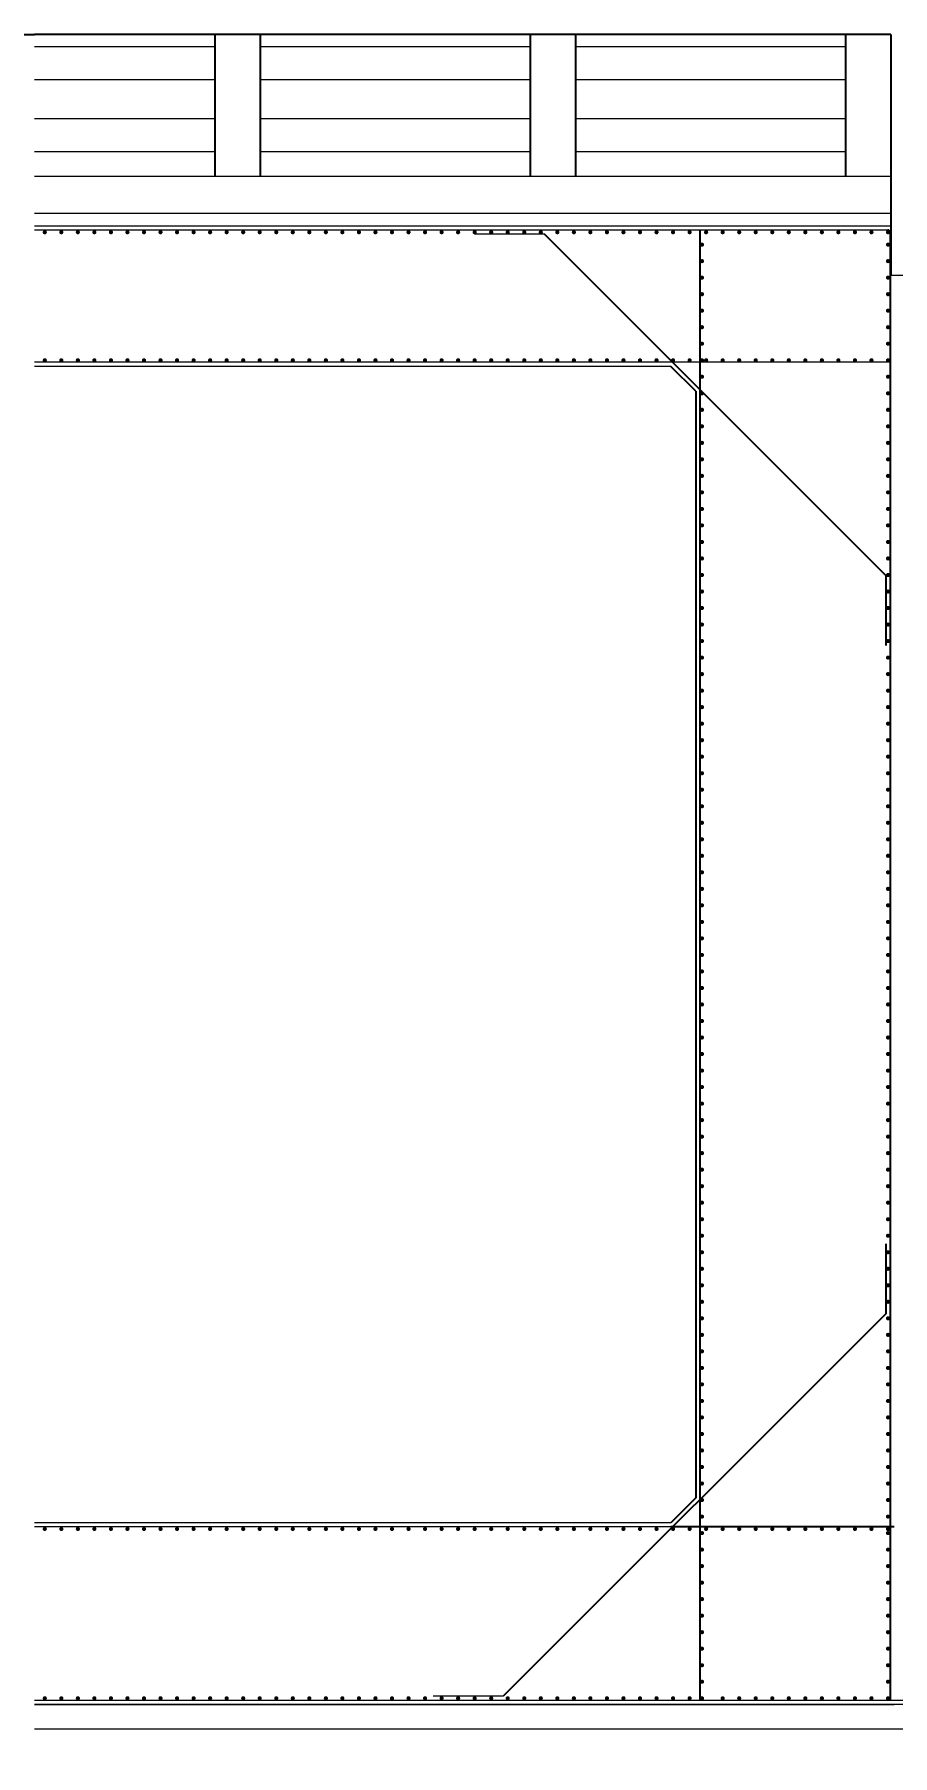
# Model space of a CAD drawing. Header units: millimetres. Extents: x -237855 to 12979, y -14991 to 144223.
# Drawn here: x -23346 to -18156, y 133803 to 144223 of the extents above; entities that cross this region are included whole.
import ezdxf

# ---------------------------------------------------------------- set-up
doc = ezdxf.new("R2010")
doc.units = ezdxf.units.MM
doc.header["$MEASUREMENT"] = 0
doc.layers.add('S TEXT', color=7, linetype='Continuous', lineweight=20)
doc.styles.get("Standard").update_dxf_attribs({"font": 'dutchb.ttf'})
doc.dimstyles.new('ISO-25', dxfattribs={"dimtxt": 1000, "dimasz": 1000, "dimexe": 1.25, "dimexo": 0.625, "dimtad": 0, "dimtxsty": 'Standard', "dimcen": 75, "dimadec": 0, "dimazin": 0, "dimtfac": 1, "dimtmove": 0, "dimatfit": 2, "dimfxl": 0, "dimarcsym": 0})

# ---------------------------------------------------------------- blocks, each defined once
blk = doc.blocks.new('*D19')
at = {"color": 0, "lineweight": -2}
for p, q in [((9154, 134627), (9154, 133162)), ((-29846, 133527), (-29846, 133162)), ((-28846, 133163), (-12128, 133163)), ((8154, 133163), (-8565, 133163))]:
    blk.add_line(p, q, dxfattribs=at)
at = {"color": 0}
for points in [[(-28846, 133330), (-28846, 132996), (-29846, 133163)], [(8154, 133330), (8154, 132996), (9154, 133163)]]:
    blk.add_solid(points, dxfattribs=at)
at = {"layer": 'Defpoints', "color": 0}
for p in [(9154, 134627), (-29846, 133527), (9154, 133163)]:
    blk.add_point(p, dxfattribs=at)
at = {"color": 0, "insert": (-10346, 133163), "char_height": 1000, "attachment_point": 5}
blk.add_mtext('39000', dxfattribs=at)

msp = doc.modelspace()

# ---------------------------------------------------------------- linework, layer by layer
for p, q in [((-28526.35978, 144222.84881), (-23346.35978, 144222.84881)), ((-18166.35978, 144222.8487), (-23346.35978, 144222.84881)), ((-22255.35978, 144222.84874), (-22255.35979, 143362.84875)), ((-21980.35978, 144222.84874), (-21980.35979, 143362.84874)), ((-20348.35978, 144222.84872), (-20348.35979, 143362.84873)), ((-20073.35978, 144222.84872), (-20073.35979, 143362.84872)), ((-18441.35978, 144222.8487), (-18441.35979, 143362.84871)), ((-18166.35978, 144222.8487), (-18166.35979, 142762.8487)), ((-18196.35981, 140948.20404), (-20261.00445, 143012.84874)), ((-19321.35979, 143037.84872), (-19321.35988, 134137.84872)), ((-18171.35979, 143025.3487), (-18171.35988, 134137.8487)), ((-19346.3598, 142062.84872), (-19496.3598, 142212.84873)), ((-19346.3598, 142062.84872), (-19346.35987, 135362.84872)), ((-18196.35981, 140948.20404), (-18196.35982, 140523.93997)), ((-18196.35985, 136901.75743), (-18196.35986, 136477.49336)), ((-18196.35986, 136477.49336), (-20511.00454, 134162.84875)), ((-19346.35987, 135362.84872), (-19496.35987, 135212.84873)), ((-18146.35987, 135187.8487), (-19496.35987, 135187.84873))]:
    msp.add_line(p, q)
at = {"const_width": 12.5}
for points in [[(-23277.60979, 143025.3488, -1), (-23290.10979, 143025.3488, -1)], [(-23177.60979, 143025.3488, -1), (-23190.10979, 143025.3488, -1)], [(-23077.60979, 143025.3488, -1), (-23090.10979, 143025.3488, -1)], [(-22977.60979, 143025.3488, -1), (-22990.10979, 143025.3488, -1)], [(-22877.60979, 143025.3488, -1), (-22890.10979, 143025.3488, -1)], [(-22777.60979, 143025.34879, -1), (-22790.10979, 143025.34879, -1)], [(-22677.60979, 143025.34879, -1), (-22690.10979, 143025.34879, -1)], [(-22577.60979, 143025.34879, -1), (-22590.10979, 143025.34879, -1)], [(-22477.60979, 143025.34879, -1), (-22490.10979, 143025.34879, -1)], [(-22377.60979, 143025.34879, -1), (-22390.10979, 143025.34879, -1)], [(-22277.60979, 143025.34878, -1), (-22290.10979, 143025.34878, -1)], [(-22177.60979, 143025.34878, -1), (-22190.10979, 143025.34878, -1)], [(-22077.60979, 143025.34878, -1), (-22090.10979, 143025.34878, -1)], [(-21977.60979, 143025.34878, -1), (-21990.10979, 143025.34878, -1)], [(-21877.60979, 143025.34878, -1), (-21890.10979, 143025.34878, -1)], [(-21777.60979, 143025.34877, -1), (-21790.10979, 143025.34877, -1)], [(-21677.60979, 143025.34877, -1), (-21690.10979, 143025.34877, -1)], [(-21577.60979, 143025.34877, -1), (-21590.10979, 143025.34877, -1)], [(-21477.60979, 143025.34877, -1), (-21490.10979, 143025.34877, -1)], [(-21377.60979, 143025.34877, -1), (-21390.10979, 143025.34877, -1)], [(-21277.60979, 143025.34876, -1), (-21290.10979, 143025.34876, -1)], [(-21177.60979, 143025.34876, -1), (-21190.10979, 143025.34876, -1)], [(-21077.60979, 143025.34876, -1), (-21090.10979, 143025.34876, -1)], [(-20977.60979, 143025.34876, -1), (-20990.10979, 143025.34876, -1)], [(-20877.60979, 143025.34876, -1), (-20890.10979, 143025.34876, -1)], [(-20777.60979, 143025.34875, -1), (-20790.10979, 143025.34875, -1)], [(-20677.60979, 143025.34875, -1), (-20690.10979, 143025.34875, -1)], [(-20577.60979, 143025.34875, -1), (-20590.10979, 143025.34875, -1)], [(-20477.60979, 143025.34875, -1), (-20490.10979, 143025.34875, -1)], [(-20377.60979, 143025.34875, -1), (-20390.10979, 143025.34875, -1)], [(-20277.60979, 143025.34874, -1), (-20290.10979, 143025.34874, -1)], [(-20177.60979, 143025.34874, -1), (-20190.10979, 143025.34874, -1)], [(-20077.60979, 143025.34874, -1), (-20090.10979, 143025.34874, -1)], [(-19977.60979, 143025.34874, -1), (-19990.10979, 143025.34874, -1)], [(-19877.60979, 143025.34874, -1), (-19890.10979, 143025.34874, -1)], [(-19777.60979, 143025.34873, -1), (-19790.10979, 143025.34873, -1)], [(-19677.60979, 143025.34873, -1), (-19690.10979, 143025.34873, -1)], [(-19577.60979, 143025.34873, -1), (-19590.10979, 143025.34873, -1)], [(-19477.60979, 143025.34873, -1), (-19490.10979, 143025.34873, -1)], [(-19377.60979, 143025.34873, -1), (-19390.10979, 143025.34873, -1)], [(-19302.6097, 142950.34872, -1), (-19315.1097, 142950.34872, -1)], [(-19277.60979, 143025.34872, -1), (-19290.10979, 143025.34872, -1)], [(-19177.60979, 143025.34872, -1), (-19190.10979, 143025.34872, -1)], [(-19077.60979, 143025.34872, -1), (-19090.10979, 143025.34872, -1)], [(-18977.60979, 143025.34872, -1), (-18990.10979, 143025.34872, -1)], [(-18877.60979, 143025.34872, -1), (-18890.10979, 143025.34872, -1)], [(-18777.60979, 143025.34871, -1), (-18790.10979, 143025.34871, -1)], [(-18677.60979, 143025.34871, -1), (-18690.10979, 143025.34871, -1)], [(-18577.60979, 143025.34871, -1), (-18590.10979, 143025.34871, -1)], [(-18477.60979, 143025.34871, -1), (-18490.10979, 143025.34871, -1)], [(-18377.60979, 143025.34871, -1), (-18390.10979, 143025.34871, -1)], [(-18277.60979, 143025.3487, -1), (-18290.10979, 143025.3487, -1)], [(-18177.60979, 143025.3487, -1), (-18190.10979, 143025.3487, -1)], [(-18177.6097, 142950.3487, -1), (-18190.1097, 142950.3487, -1)], [(-19302.6097, 142850.34872, -1), (-19315.1097, 142850.34872, -1)], [(-18177.6097, 142850.3487, -1), (-18190.1097, 142850.3487, -1)], [(-19302.60971, 142750.34872, -1), (-19315.10971, 142750.34872, -1)], [(-18177.60971, 142750.3487, -1), (-18190.10971, 142750.3487, -1)], [(-19302.60971, 142650.34872, -1), (-19315.10971, 142650.34872, -1)], [(-18177.60971, 142650.3487, -1), (-18190.10971, 142650.3487, -1)], [(-19302.60971, 142550.34872, -1), (-19315.10971, 142550.34872, -1)], [(-18177.60971, 142550.3487, -1), (-18190.10971, 142550.3487, -1)], [(-19302.60971, 142450.34872, -1), (-19315.10971, 142450.34872, -1)], [(-18177.60971, 142450.3487, -1), (-18190.10971, 142450.3487, -1)], [(-19302.60971, 142350.34872, -1), (-19315.10971, 142350.34872, -1)], [(-18177.60971, 142350.3487, -1), (-18190.10971, 142350.3487, -1)], [(-23277.60972, 142250.3488, -1), (-23290.10972, 142250.3488, -1)], [(-23177.60972, 142250.3488, -1), (-23190.10972, 142250.3488, -1)], [(-23077.60972, 142250.3488, -1), (-23090.10972, 142250.3488, -1)], [(-22977.60972, 142250.3488, -1), (-22990.10972, 142250.3488, -1)], [(-22877.60972, 142250.3488, -1), (-22890.10972, 142250.3488, -1)], [(-22777.60972, 142250.34879, -1), (-22790.10972, 142250.34879, -1)], [(-22677.60972, 142250.34879, -1), (-22690.10972, 142250.34879, -1)], [(-22577.60972, 142250.34879, -1), (-22590.10972, 142250.34879, -1)], [(-22477.60972, 142250.34879, -1), (-22490.10972, 142250.34879, -1)], [(-22377.60972, 142250.34879, -1), (-22390.10972, 142250.34879, -1)], [(-22277.60972, 142250.34878, -1), (-22290.10972, 142250.34878, -1)], [(-22177.60972, 142250.34878, -1), (-22190.10972, 142250.34878, -1)], [(-22077.60972, 142250.34878, -1), (-22090.10972, 142250.34878, -1)], [(-21977.60972, 142250.34878, -1), (-21990.10972, 142250.34878, -1)], [(-21877.60972, 142250.34878, -1), (-21890.10972, 142250.34878, -1)], [(-21777.60972, 142250.34877, -1), (-21790.10972, 142250.34877, -1)], [(-21677.60972, 142250.34877, -1), (-21690.10972, 142250.34877, -1)], [(-21577.60972, 142250.34877, -1), (-21590.10972, 142250.34877, -1)], [(-21477.60972, 142250.34877, -1), (-21490.10972, 142250.34877, -1)], [(-21377.60972, 142250.34877, -1), (-21390.10972, 142250.34877, -1)], [(-21277.60972, 142250.34876, -1), (-21290.10972, 142250.34876, -1)], [(-21177.60972, 142250.34876, -1), (-21190.10972, 142250.34876, -1)], [(-21077.60972, 142250.34876, -1), (-21090.10972, 142250.34876, -1)], [(-20977.60972, 142250.34876, -1), (-20990.10972, 142250.34876, -1)], [(-20877.60972, 142250.34876, -1), (-20890.10972, 142250.34876, -1)], [(-20777.60972, 142250.34875, -1), (-20790.10972, 142250.34875, -1)], [(-20677.60972, 142250.34875, -1), (-20690.10972, 142250.34875, -1)], [(-20577.60972, 142250.34875, -1), (-20590.10972, 142250.34875, -1)], [(-20477.60972, 142250.34875, -1), (-20490.10972, 142250.34875, -1)], [(-20377.60972, 142250.34875, -1), (-20390.10972, 142250.34875, -1)], [(-20277.60972, 142250.34874, -1), (-20290.10972, 142250.34874, -1)], [(-20177.60972, 142250.34874, -1), (-20190.10972, 142250.34874, -1)], [(-20077.60972, 142250.34874, -1), (-20090.10972, 142250.34874, -1)], [(-19977.60972, 142250.34874, -1), (-19990.10972, 142250.34874, -1)], [(-19877.60972, 142250.34874, -1), (-19890.10972, 142250.34874, -1)], [(-19777.60972, 142250.34873, -1), (-19790.10972, 142250.34873, -1)], [(-19677.60972, 142250.34873, -1), (-19690.10972, 142250.34873, -1)], [(-19577.60972, 142250.34873, -1), (-19590.10972, 142250.34873, -1)], [(-19477.60972, 142250.34873, -1), (-19490.10972, 142250.34873, -1)], [(-19377.60972, 142250.34873, -1), (-19390.10972, 142250.34873, -1)], [(-19302.60972, 142250.34872, -1), (-19315.10972, 142250.34872, -1)], [(-19277.60972, 142250.34872, -1), (-19290.10972, 142250.34872, -1)], [(-19177.60972, 142250.34872, -1), (-19190.10972, 142250.34872, -1)], [(-19077.60972, 142250.34872, -1), (-19090.10972, 142250.34872, -1)], [(-18977.60972, 142250.34872, -1), (-18990.10972, 142250.34872, -1)], [(-18877.60972, 142250.34872, -1), (-18890.10972, 142250.34872, -1)], [(-18777.60972, 142250.34871, -1), (-18790.10972, 142250.34871, -1)], [(-18677.60972, 142250.34871, -1), (-18690.10972, 142250.34871, -1)], [(-18577.60972, 142250.34871, -1), (-18590.10972, 142250.34871, -1)], [(-18477.60972, 142250.34871, -1), (-18490.10972, 142250.34871, -1)], [(-18377.60972, 142250.34871, -1), (-18390.10972, 142250.34871, -1)], [(-18277.60972, 142250.3487, -1), (-18290.10972, 142250.3487, -1)], [(-18177.6098, 142250.3487, -1), (-18190.1098, 142250.3487, -1)], [(-18177.60972, 142250.3487, -1), (-18190.10972, 142250.3487, -1)], [(-19302.60972, 142150.34872, -1), (-19315.10972, 142150.34872, -1)], [(-18177.60972, 142150.3487, -1), (-18190.10972, 142150.3487, -1)], [(-19302.60972, 142050.34872, -1), (-19315.10972, 142050.34872, -1)], [(-18177.60972, 142050.3487, -1), (-18190.10972, 142050.3487, -1)], [(-19302.60972, 141950.34872, -1), (-19315.10972, 141950.34872, -1)], [(-18177.60972, 141950.3487, -1), (-18190.10972, 141950.3487, -1)], [(-19302.60972, 141850.34872, -1), (-19315.10972, 141850.34872, -1)], [(-18177.60972, 141850.3487, -1), (-18190.10972, 141850.3487, -1)], [(-19302.60973, 141750.34872, -1), (-19315.10973, 141750.34872, -1)], [(-18177.60973, 141750.3487, -1), (-18190.10973, 141750.3487, -1)], [(-19302.60973, 141650.34872, -1), (-19315.10973, 141650.34872, -1)], [(-18177.60973, 141650.3487, -1), (-18190.10973, 141650.3487, -1)], [(-19302.60973, 141550.34872, -1), (-19315.10973, 141550.34872, -1)], [(-18177.60973, 141550.3487, -1), (-18190.10973, 141550.3487, -1)], [(-19302.60973, 141450.34872, -1), (-19315.10973, 141450.34872, -1)], [(-18177.60973, 141450.3487, -1), (-18190.10973, 141450.3487, -1)], [(-19302.60973, 141350.34872, -1), (-19315.10973, 141350.34872, -1)], [(-18177.60973, 141350.3487, -1), (-18190.10973, 141350.3487, -1)], [(-19302.60974, 141250.34872, -1), (-19315.10974, 141250.34872, -1)], [(-18177.60974, 141250.3487, -1), (-18190.10974, 141250.3487, -1)], [(-19302.60974, 141150.34872, -1), (-19315.10974, 141150.34872, -1)], [(-18177.60974, 141150.3487, -1), (-18190.10974, 141150.3487, -1)], [(-19302.60974, 141050.34872, -1), (-19315.10974, 141050.34872, -1)], [(-18177.60974, 141050.3487, -1), (-18190.10974, 141050.3487, -1)], [(-19302.60974, 140950.34872, -1), (-19315.10974, 140950.34872, -1)], [(-18177.60974, 140950.3487, -1), (-18190.10974, 140950.3487, -1)], [(-19302.60974, 140850.34872, -1), (-19315.10974, 140850.34872, -1)], [(-18177.60974, 140850.3487, -1), (-18190.10974, 140850.3487, -1)], [(-19302.60975, 140750.34872, -1), (-19315.10975, 140750.34872, -1)], [(-19302.60975, 140650.34872, -1), (-19315.10975, 140650.34872, -1)], [(-18177.60975, 140750.3487, -1), (-18190.10975, 140750.3487, -1)], [(-18177.60975, 140650.3487, -1), (-18190.10975, 140650.3487, -1)], [(-19302.60975, 140550.34872, -1), (-19315.10975, 140550.34872, -1)], [(-18177.60975, 140550.3487, -1), (-18190.10975, 140550.3487, -1)], [(-19302.60975, 140450.34872, -1), (-19315.10975, 140450.34872, -1)], [(-18177.60975, 140450.3487, -1), (-18190.10975, 140450.3487, -1)], [(-19302.60975, 140350.34872, -1), (-19315.10975, 140350.34872, -1)], [(-18177.60975, 140350.3487, -1), (-18190.10975, 140350.3487, -1)], [(-19302.60976, 140250.34872, -1), (-19315.10976, 140250.34872, -1)], [(-18177.60976, 140250.3487, -1), (-18190.10976, 140250.3487, -1)], [(-19302.60976, 140150.34872, -1), (-19315.10976, 140150.34872, -1)], [(-18177.60976, 140150.3487, -1), (-18190.10976, 140150.3487, -1)], [(-19302.60976, 140050.34872, -1), (-19315.10976, 140050.34872, -1)], [(-18177.60976, 140050.3487, -1), (-18190.10976, 140050.3487, -1)], [(-19302.60976, 139950.34872, -1), (-19315.10976, 139950.34872, -1)], [(-18177.60976, 139950.3487, -1), (-18190.10976, 139950.3487, -1)], [(-19302.60976, 139850.34872, -1), (-19315.10976, 139850.34872, -1)], [(-18177.60976, 139850.3487, -1), (-18190.10976, 139850.3487, -1)], [(-19302.60977, 139750.34872, -1), (-19315.10977, 139750.34872, -1)], [(-18177.60977, 139750.3487, -1), (-18190.10977, 139750.3487, -1)], [(-19302.60977, 139650.34872, -1), (-19315.10977, 139650.34872, -1)], [(-18177.60977, 139650.3487, -1), (-18190.10977, 139650.3487, -1)], [(-19302.60977, 139550.34872, -1), (-19315.10977, 139550.34872, -1)], [(-18177.60977, 139550.3487, -1), (-18190.10977, 139550.3487, -1)], [(-19302.60977, 139450.34872, -1), (-19315.10977, 139450.34872, -1)], [(-18177.60977, 139450.3487, -1), (-18190.10977, 139450.3487, -1)], [(-19302.60978, 139350.34872, -1), (-19315.10978, 139350.34872, -1)], [(-18177.60978, 139350.3487, -1), (-18190.10978, 139350.3487, -1)], [(-19302.60978, 139250.34872, -1), (-19315.10978, 139250.34872, -1)], [(-18177.60978, 139250.3487, -1), (-18190.10978, 139250.3487, -1)], [(-19302.60978, 139150.34872, -1), (-19315.10978, 139150.34872, -1)], [(-18177.60978, 139150.3487, -1), (-18190.10978, 139150.3487, -1)], [(-19302.60978, 139050.34872, -1), (-19315.10978, 139050.34872, -1)], [(-18177.60978, 139050.3487, -1), (-18190.10978, 139050.3487, -1)], [(-19302.60978, 138950.34872, -1), (-19315.10978, 138950.34872, -1)], [(-18177.60978, 138950.3487, -1), (-18190.10978, 138950.3487, -1)], [(-19302.60979, 138850.34872, -1), (-19315.10979, 138850.34872, -1)], [(-18177.60979, 138850.3487, -1), (-18190.10979, 138850.3487, -1)], [(-19302.60979, 138750.34872, -1), (-19315.10979, 138750.34872, -1)], [(-18177.60979, 138750.3487, -1), (-18190.10979, 138750.3487, -1)], [(-19302.60979, 138650.34872, -1), (-19315.10979, 138650.34872, -1)], [(-18177.60979, 138650.3487, -1), (-18190.10979, 138650.3487, -1)], [(-19302.60979, 138550.34872, -1), (-19315.10979, 138550.34872, -1)], [(-18177.60979, 138550.3487, -1), (-18190.10979, 138550.3487, -1)], [(-19302.60979, 138450.34872, -1), (-19315.10979, 138450.34872, -1)], [(-18177.60979, 138450.3487, -1), (-18190.10979, 138450.3487, -1)], [(-19302.6098, 138350.34872, -1), (-19315.1098, 138350.34872, -1)], [(-18177.6098, 138350.3487, -1), (-18190.1098, 138350.3487, -1)], [(-19302.6098, 138250.34872, -1), (-19315.1098, 138250.34872, -1)], [(-19302.6098, 138150.34872, -1), (-19315.1098, 138150.34872, -1)], [(-18177.6098, 138250.3487, -1), (-18190.1098, 138250.3487, -1)], [(-18177.6098, 138150.3487, -1), (-18190.1098, 138150.3487, -1)], [(-19302.6098, 138050.34872, -1), (-19315.1098, 138050.34872, -1)], [(-18177.6098, 138050.3487, -1), (-18190.1098, 138050.3487, -1)], [(-19302.6098, 137950.34872, -1), (-19315.1098, 137950.34872, -1)], [(-18177.6098, 137950.3487, -1), (-18190.1098, 137950.3487, -1)], [(-19302.60981, 137850.34872, -1), (-19315.10981, 137850.34872, -1)], [(-18177.60981, 137850.3487, -1), (-18190.10981, 137850.3487, -1)], [(-19302.60981, 137750.34872, -1), (-19315.10981, 137750.34872, -1)], [(-18177.60981, 137750.3487, -1), (-18190.10981, 137750.3487, -1)], [(-19302.60981, 137650.34872, -1), (-19315.10981, 137650.34872, -1)], [(-18177.60981, 137650.3487, -1), (-18190.10981, 137650.3487, -1)], [(-19302.60981, 137550.34872, -1), (-19315.10981, 137550.34872, -1)], [(-18177.60981, 137550.3487, -1), (-18190.10981, 137550.3487, -1)], [(-19302.60981, 137450.34872, -1), (-19315.10981, 137450.34872, -1)], [(-18177.60981, 137450.3487, -1), (-18190.10981, 137450.3487, -1)], [(-19302.60982, 137350.34872, -1), (-19315.10982, 137350.34872, -1)], [(-18177.60982, 137350.3487, -1), (-18190.10982, 137350.3487, -1)], [(-19302.60982, 137250.34872, -1), (-19315.10982, 137250.34872, -1)], [(-18177.60982, 137250.3487, -1), (-18190.10982, 137250.3487, -1)], [(-19302.60982, 137150.34872, -1), (-19315.10982, 137150.34872, -1)], [(-18177.60982, 137150.3487, -1), (-18190.10982, 137150.3487, -1)], [(-19302.60982, 137050.34872, -1), (-19315.10982, 137050.34872, -1)], [(-18177.60982, 137050.3487, -1), (-18190.10982, 137050.3487, -1)], [(-19302.60982, 136950.34872, -1), (-19315.10982, 136950.34872, -1)], [(-18177.60982, 136950.3487, -1), (-18190.10982, 136950.3487, -1)], [(-19302.60983, 136850.34872, -1), (-19315.10983, 136850.34872, -1)], [(-18177.60983, 136850.3487, -1), (-18190.10983, 136850.3487, -1)], [(-19302.60983, 136750.34872, -1), (-19315.10983, 136750.34872, -1)], [(-18177.60983, 136750.3487, -1), (-18190.10983, 136750.3487, -1)], [(-19302.60983, 136650.34872, -1), (-19315.10983, 136650.34872, -1)], [(-18177.60983, 136650.3487, -1), (-18190.10983, 136650.3487, -1)], [(-19302.60983, 136550.34872, -1), (-19315.10983, 136550.34872, -1)], [(-18177.60983, 136550.3487, -1), (-18190.10983, 136550.3487, -1)], [(-19302.60983, 136450.34872, -1), (-19315.10983, 136450.34872, -1)], [(-18177.60983, 136450.3487, -1), (-18190.10983, 136450.3487, -1)], [(-19302.60984, 136350.34872, -1), (-19315.10984, 136350.34872, -1)], [(-18177.60984, 136350.3487, -1), (-18190.10984, 136350.3487, -1)], [(-19302.60984, 136250.34872, -1), (-19315.10984, 136250.34872, -1)], [(-18177.60984, 136250.3487, -1), (-18190.10984, 136250.3487, -1)], [(-19302.60984, 136150.34872, -1), (-19315.10984, 136150.34872, -1)], [(-18177.60984, 136150.3487, -1), (-18190.10984, 136150.3487, -1)], [(-19302.60984, 136050.34872, -1), (-19315.10984, 136050.34872, -1)], [(-18177.60984, 136050.3487, -1), (-18190.10984, 136050.3487, -1)], [(-19302.60984, 135950.34872, -1), (-19315.10984, 135950.34872, -1)], [(-18177.60984, 135950.3487, -1), (-18190.10984, 135950.3487, -1)], [(-19302.60985, 135850.34872, -1), (-19315.10985, 135850.34872, -1)], [(-18177.60985, 135850.3487, -1), (-18190.10985, 135850.3487, -1)], [(-19302.60985, 135750.34872, -1), (-19315.10985, 135750.34872, -1)], [(-19302.60985, 135650.34872, -1), (-19315.10985, 135650.34872, -1)], [(-18177.60985, 135750.3487, -1), (-18190.10985, 135750.3487, -1)], [(-18177.60985, 135650.3487, -1), (-18190.10985, 135650.3487, -1)], [(-19302.60985, 135550.34872, -1), (-19315.10985, 135550.34872, -1)], [(-18177.60985, 135550.3487, -1), (-18190.10985, 135550.3487, -1)], [(-19302.60985, 135450.34872, -1), (-19315.10985, 135450.34872, -1)], [(-18177.60985, 135450.3487, -1), (-18190.10985, 135450.3487, -1)], [(-19302.60986, 135350.34872, -1), (-19315.10986, 135350.34872, -1)], [(-18177.60986, 135350.3487, -1), (-18190.10986, 135350.3487, -1)], [(-19302.60986, 135250.34872, -1), (-19315.10986, 135250.34872, -1)], [(-18177.60986, 135250.3487, -1), (-18190.10986, 135250.3487, -1)], [(-23277.60987, 135175.3488, -1), (-23290.10987, 135175.3488, -1)], [(-23177.60987, 135175.3488, -1), (-23190.10987, 135175.3488, -1)], [(-23077.60987, 135175.3488, -1), (-23090.10987, 135175.3488, -1)], [(-22977.60987, 135175.3488, -1), (-22990.10987, 135175.3488, -1)], [(-22877.60987, 135175.3488, -1), (-22890.10987, 135175.3488, -1)], [(-22777.60987, 135175.34879, -1), (-22790.10987, 135175.34879, -1)], [(-22677.60987, 135175.34879, -1), (-22690.10987, 135175.34879, -1)], [(-22577.60987, 135175.34879, -1), (-22590.10987, 135175.34879, -1)], [(-22477.60987, 135175.34879, -1), (-22490.10987, 135175.34879, -1)], [(-22377.60987, 135175.34879, -1), (-22390.10987, 135175.34879, -1)], [(-22277.60987, 135175.34878, -1), (-22290.10987, 135175.34878, -1)], [(-22177.60987, 135175.34878, -1), (-22190.10987, 135175.34878, -1)], [(-22077.60987, 135175.34878, -1), (-22090.10987, 135175.34878, -1)], [(-21977.60987, 135175.34878, -1), (-21990.10987, 135175.34878, -1)], [(-21877.60987, 135175.34878, -1), (-21890.10987, 135175.34878, -1)], [(-21777.60987, 135175.34877, -1), (-21790.10987, 135175.34877, -1)], [(-21677.60987, 135175.34877, -1), (-21690.10987, 135175.34877, -1)], [(-21577.60987, 135175.34877, -1), (-21590.10987, 135175.34877, -1)], [(-21477.60987, 135175.34877, -1), (-21490.10987, 135175.34877, -1)], [(-21377.60987, 135175.34877, -1), (-21390.10987, 135175.34877, -1)], [(-21277.60987, 135175.34876, -1), (-21290.10987, 135175.34876, -1)], [(-21177.60987, 135175.34876, -1), (-21190.10987, 135175.34876, -1)], [(-21077.60987, 135175.34876, -1), (-21090.10987, 135175.34876, -1)], [(-20977.60987, 135175.34876, -1), (-20990.10987, 135175.34876, -1)], [(-20877.60987, 135175.34876, -1), (-20890.10987, 135175.34876, -1)], [(-20777.60987, 135175.34875, -1), (-20790.10987, 135175.34875, -1)], [(-20677.60987, 135175.34875, -1), (-20690.10987, 135175.34875, -1)], [(-20577.60987, 135175.34875, -1), (-20590.10987, 135175.34875, -1)], [(-20477.60987, 135175.34875, -1), (-20490.10987, 135175.34875, -1)], [(-20377.60987, 135175.34875, -1), (-20390.10987, 135175.34875, -1)], [(-20277.60987, 135175.34874, -1), (-20290.10987, 135175.34874, -1)], [(-20177.60987, 135175.34874, -1), (-20190.10987, 135175.34874, -1)], [(-20077.60987, 135175.34874, -1), (-20090.10987, 135175.34874, -1)], [(-19977.60987, 135175.34874, -1), (-19990.10987, 135175.34874, -1)], [(-19877.60987, 135175.34874, -1), (-19890.10987, 135175.34874, -1)], [(-19777.60987, 135175.34873, -1), (-19790.10987, 135175.34873, -1)], [(-19677.60987, 135175.34873, -1), (-19690.10987, 135175.34873, -1)], [(-19577.60987, 135175.34873, -1), (-19590.10987, 135175.34873, -1)], [(-19477.60987, 135175.34873, -1), (-19490.10987, 135175.34873, -1)], [(-19377.60987, 135175.34873, -1), (-19390.10987, 135175.34873, -1)], [(-19302.60986, 135150.34872, -1), (-19315.10986, 135150.34872, -1)], [(-19277.60987, 135175.34872, -1), (-19290.10987, 135175.34872, -1)], [(-19177.60987, 135175.34872, -1), (-19190.10987, 135175.34872, -1)], [(-19077.60987, 135175.34872, -1), (-19090.10987, 135175.34872, -1)], [(-18977.60987, 135175.34872, -1), (-18990.10987, 135175.34872, -1)], [(-18877.60987, 135175.34872, -1), (-18890.10987, 135175.34872, -1)], [(-18777.60987, 135175.34871, -1), (-18790.10987, 135175.34871, -1)], [(-18677.60987, 135175.34871, -1), (-18690.10987, 135175.34871, -1)], [(-18577.60987, 135175.34871, -1), (-18590.10987, 135175.34871, -1)], [(-18477.60987, 135175.34871, -1), (-18490.10987, 135175.34871, -1)], [(-18377.60987, 135175.34871, -1), (-18390.10987, 135175.34871, -1)], [(-18277.60987, 135175.3487, -1), (-18290.10987, 135175.3487, -1)], [(-18177.60987, 135175.3487, -1), (-18190.10987, 135175.3487, -1)], [(-18177.60986, 135150.3487, -1), (-18190.10986, 135150.3487, -1)], [(-19302.60986, 135050.34872, -1), (-19315.10986, 135050.34872, -1)], [(-18177.60986, 135050.3487, -1), (-18190.10986, 135050.3487, -1)], [(-19302.60986, 134950.34872, -1), (-19315.10986, 134950.34872, -1)], [(-18177.60986, 134950.3487, -1), (-18190.10986, 134950.3487, -1)], [(-19302.60987, 134850.34872, -1), (-19315.10987, 134850.34872, -1)], [(-18177.60987, 134850.3487, -1), (-18190.10987, 134850.3487, -1)], [(-19302.60987, 134750.34872, -1), (-19315.10987, 134750.34872, -1)], [(-18177.60987, 134750.3487, -1), (-18190.10987, 134750.3487, -1)], [(-19302.60987, 134650.34872, -1), (-19315.10987, 134650.34872, -1)], [(-18177.60987, 134650.3487, -1), (-18190.10987, 134650.3487, -1)], [(-19302.60987, 134550.34872, -1), (-19315.10987, 134550.34872, -1)], [(-18177.60987, 134550.3487, -1), (-18190.10987, 134550.3487, -1)], [(-19302.60987, 134450.34872, -1), (-19315.10987, 134450.34872, -1)], [(-18177.60987, 134450.3487, -1), (-18190.10987, 134450.3487, -1)], [(-19302.60988, 134350.34872, -1), (-19315.10988, 134350.34872, -1)], [(-18177.60988, 134350.3487, -1), (-18190.10988, 134350.3487, -1)], [(-19302.60988, 134250.34872, -1), (-19315.10988, 134250.34872, -1)], [(-18177.60988, 134250.3487, -1), (-18190.10988, 134250.3487, -1)], [(-23277.60988, 134150.3488, -1), (-23290.10988, 134150.3488, -1)], [(-23177.60988, 134150.3488, -1), (-23190.10988, 134150.3488, -1)], [(-23077.60988, 134150.3488, -1), (-23090.10988, 134150.3488, -1)], [(-22977.60988, 134150.3488, -1), (-22990.10988, 134150.3488, -1)], [(-22877.60988, 134150.3488, -1), (-22890.10988, 134150.3488, -1)], [(-22777.60988, 134150.34879, -1), (-22790.10988, 134150.34879, -1)], [(-22677.60988, 134150.34879, -1), (-22690.10988, 134150.34879, -1)], [(-22577.60988, 134150.34879, -1), (-22590.10988, 134150.34879, -1)], [(-22477.60988, 134150.34879, -1), (-22490.10988, 134150.34879, -1)], [(-22377.60988, 134150.34879, -1), (-22390.10988, 134150.34879, -1)], [(-22277.60988, 134150.34878, -1), (-22290.10988, 134150.34878, -1)], [(-22177.60988, 134150.34878, -1), (-22190.10988, 134150.34878, -1)], [(-22077.60988, 134150.34878, -1), (-22090.10988, 134150.34878, -1)], [(-21977.60988, 134150.34878, -1), (-21990.10988, 134150.34878, -1)], [(-21877.60988, 134150.34878, -1), (-21890.10988, 134150.34878, -1)], [(-21777.60988, 134150.34877, -1), (-21790.10988, 134150.34877, -1)], [(-21677.60988, 134150.34877, -1), (-21690.10988, 134150.34877, -1)], [(-21577.60988, 134150.34877, -1), (-21590.10988, 134150.34877, -1)], [(-21477.60988, 134150.34877, -1), (-21490.10988, 134150.34877, -1)], [(-21377.60988, 134150.34877, -1), (-21390.10988, 134150.34877, -1)], [(-21277.60988, 134150.34876, -1), (-21290.10988, 134150.34876, -1)], [(-21177.60988, 134150.34876, -1), (-21190.10988, 134150.34876, -1)], [(-21077.60988, 134150.34876, -1), (-21090.10988, 134150.34876, -1)], [(-20977.60988, 134150.34876, -1), (-20990.10988, 134150.34876, -1)], [(-20877.60988, 134150.34876, -1), (-20890.10988, 134150.34876, -1)], [(-20777.60988, 134150.34875, -1), (-20790.10988, 134150.34875, -1)], [(-20677.60988, 134150.34875, -1), (-20690.10988, 134150.34875, -1)], [(-20577.60988, 134150.34875, -1), (-20590.10988, 134150.34875, -1)], [(-20477.60988, 134150.34875, -1), (-20490.10988, 134150.34875, -1)], [(-20377.60988, 134150.34875, -1), (-20390.10988, 134150.34875, -1)], [(-20277.60988, 134150.34874, -1), (-20290.10988, 134150.34874, -1)], [(-20177.60988, 134150.34874, -1), (-20190.10988, 134150.34874, -1)], [(-20077.60988, 134150.34874, -1), (-20090.10988, 134150.34874, -1)], [(-19977.60988, 134150.34874, -1), (-19990.10988, 134150.34874, -1)], [(-19877.60988, 134150.34874, -1), (-19890.10988, 134150.34874, -1)], [(-19777.60988, 134150.34873, -1), (-19790.10988, 134150.34873, -1)], [(-19677.60988, 134150.34873, -1), (-19690.10988, 134150.34873, -1)], [(-19577.60988, 134150.34873, -1), (-19590.10988, 134150.34873, -1)], [(-19477.60988, 134150.34873, -1), (-19490.10988, 134150.34873, -1)], [(-19377.60988, 134150.34873, -1), (-19390.10988, 134150.34873, -1)], [(-19302.60988, 134150.34872, -1), (-19315.10988, 134150.34872, -1)], [(-19177.60988, 134150.34872, -1), (-19190.10988, 134150.34872, -1)], [(-19077.60988, 134150.34872, -1), (-19090.10988, 134150.34872, -1)], [(-18977.60988, 134150.34872, -1), (-18990.10988, 134150.34872, -1)], [(-18877.60988, 134150.34872, -1), (-18890.10988, 134150.34872, -1)], [(-18777.60988, 134150.34871, -1), (-18790.10988, 134150.34871, -1)], [(-18677.60988, 134150.34871, -1), (-18690.10988, 134150.34871, -1)], [(-18577.60988, 134150.34871, -1), (-18590.10988, 134150.34871, -1)], [(-18477.60988, 134150.34871, -1), (-18490.10988, 134150.34871, -1)], [(-18377.60988, 134150.34871, -1), (-18390.10988, 134150.34871, -1)], [(-18277.60988, 134150.3487, -1), (-18290.10988, 134150.3487, -1)], [(-18177.60988, 134150.3487, -1), (-18190.10988, 134150.3487, -1)], [(-18177.60988, 134150.3487, -1), (-18190.10988, 134150.3487, -1)]]:
    msp.add_lwpolyline(points, format="xyb", close=True, dxfattribs=at)
msp.add_arc((-18183.85979, 143025.3487), 12.5, 359.999999418, 89.999998837)
at = {"layer": 'S TEXT'}
for p, q in [((-22255.35978, 144147.84878), (-23346.35977, 144147.84881)), ((-20348.35978, 144147.84875), (-21980.35978, 144147.84878)), ((-18441.35978, 144147.84871), (-20073.35978, 144147.84874)), ((-22255.35978, 143947.84878), (-23346.35977, 143947.84881)), ((-20348.35978, 143947.84875), (-21980.35978, 143947.84878)), ((-18441.35978, 143947.84871), (-20073.35978, 143947.84874)), ((-22255.35978, 143712.84878), (-23346.35978, 143712.84881)), ((-20348.35978, 143712.84875), (-21980.35978, 143712.84878)), ((-18441.35978, 143712.84871), (-20073.35978, 143712.84874)), ((-22255.35979, 143512.84878), (-23346.35978, 143512.84881)), ((-20348.35979, 143512.84875), (-21980.35979, 143512.84878)), ((-18441.35979, 143512.84871), (-20073.35979, 143512.84874)), ((-18166.35979, 143362.8487), (-23346.35978, 143362.84881)), ((-18166.35979, 143137.8487), (-23346.35979, 143137.84881)), ((-18166.35979, 143062.8487), (-23346.35979, 143062.84881)), ((-18183.85979, 143037.8487), (-23346.35979, 143037.84881)), ((-20261.00445, 143012.84874), (-20685.26852, 143012.84875)), ((-16846.35979, 142762.84867), (-18166.35979, 142762.8487)), ((-18171.3598, 142237.8487), (-23346.3598, 142237.84881)), ((-19496.3598, 142212.84873), (-23346.3598, 142212.84881)), ((-19496.35987, 135212.84873), (-23346.35987, 135212.84881)), ((-19496.35987, 135187.84873), (-23346.35987, 135187.84881)), ((-16883.85988, 134137.84867), (-23346.35988, 134137.84881)), ((-23346.35988, 134112.84891), (-18146.35985, 134112.84891)), ((-16696.35988, 134112.84867), (-23346.35988, 134112.84881)), ((-20511.00454, 134162.84875), (-20935.26861, 134162.84876)), ((-16696.35988, 133962.84867), (-23346.35988, 133962.84881))]:
    msp.add_line(p, q, dxfattribs=at)

# ---------------------------------------------------------------- dimensions: what is measured, and where the dimension line sits
dim = msp.add_linear_dim(base=(9153.64013, 133162.99816), p1=(-29846.35987, 133527.19429), p2=(9153.64013, 134627.19389), dimstyle='ISO-25')
dim.commit()
dim.dimension.update_dxf_attribs({"geometry": '*D19', "text_midpoint": (-10346.35987, 133162.99816)})

doc.saveas('drawing.dxf')
